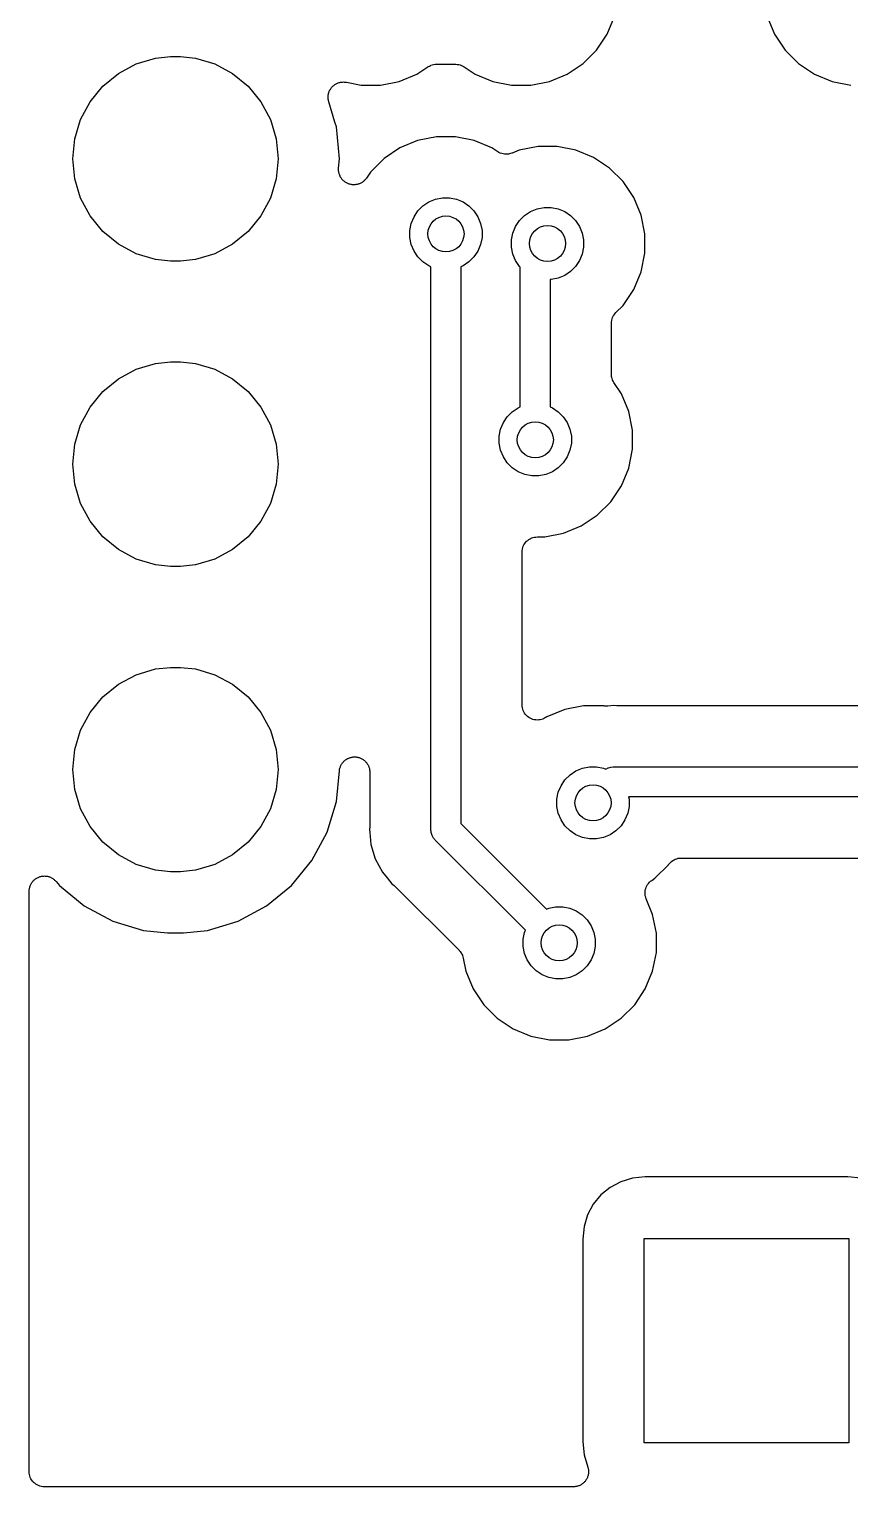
# Model space of a CAD drawing. Extents: x 0.81 to 4.31, y -4.31 to -0.81.
# Drawn here: x 0.8084 to 1.0771, y -4.3097 to -3.8323 of the extents above; entities that cross this region are included whole.
import ezdxf

# ---------------------------------------------------------------- set-up
doc = ezdxf.new("R2010")
doc.units = 0
doc.header["$MEASUREMENT"] = 0
doc.layers.add('BLACK', color=7, linetype='CONTINUOUS')

msp = doc.modelspace()

# ---------------------------------------------------------------- linework, layer by layer
at = {"layer": 'BLACK', "linetype": 'CONTINUOUS'}
for p, q in [((0.997679, -3.83397), (1.00008, -3.82818)), ((1.05005, -3.82818), (1.05245, -3.83397)), ((0.994197, -3.83918), (0.997679, -3.83397)), ((1.05245, -3.83397), (1.05593, -3.83918)), ((0.843431, -3.84374), (0.849739, -3.84182)), ((0.849739, -3.84182), (0.854656, -3.84134)), ((0.854656, -3.84134), (0.857943, -3.84134)), ((0.857943, -3.84134), (0.862859, -3.84182)), ((0.862859, -3.84182), (0.869168, -3.84374)), ((0.989766, -3.84361), (0.994197, -3.83918)), ((1.05593, -3.83918), (1.06036, -3.84361)), ((0.832522, -3.85103), (0.837617, -3.84684)), ((0.837617, -3.84684), (0.843431, -3.84374)), ((0.869168, -3.84374), (0.874981, -3.84684)), ((0.874981, -3.84684), (0.880077, -3.85103)), ((0.929555, -3.84949), (0.935344, -3.84709)), ((0.935344, -3.84709), (0.938975, -3.84466)), ((0.938975, -3.84466), (0.938986, -3.84465)), ((0.938986, -3.84465), (0.938986, -3.84465)), ((0.938986, -3.84465), (0.938987, -3.84465)), ((0.938987, -3.84465), (0.939034, -3.84462)), ((0.939034, -3.84462), (0.939443, -3.84441)), ((0.939443, -3.84441), (0.939848, -3.8442)), ((0.939848, -3.8442), (0.939875, -3.84419)), ((0.939875, -3.84419), (0.939901, -3.84417)), ((0.939901, -3.84417), (0.940343, -3.84405)), ((0.940343, -3.84405), (0.940782, -3.84391)), ((0.940782, -3.84391), (0.94081, -3.84391)), ((0.94081, -3.84391), (0.940838, -3.8439)), ((0.940838, -3.8439), (0.941295, -3.84386)), ((0.941295, -3.84386), (0.941753, -3.84382)), ((0.941753, -3.84382), (0.94801, -3.84382)), ((0.94801, -3.84382), (0.948023, -3.84382)), ((0.948023, -3.84382), (0.948024, -3.84382)), ((0.948024, -3.84382), (0.948024, -3.84382)), ((0.948024, -3.84382), (0.94808, -3.84382)), ((0.94808, -3.84382), (0.948538, -3.84387)), ((0.948538, -3.84387), (0.948994, -3.84392)), ((0.948994, -3.84392), (0.949022, -3.84392)), ((0.949022, -3.84392), (0.94905, -3.84393)), ((0.94905, -3.84393), (0.949489, -3.84407)), ((0.949489, -3.84407), (0.949928, -3.8442)), ((0.949928, -3.8442), (0.949953, -3.84421)), ((0.949953, -3.84421), (0.94998, -3.84422)), ((0.94998, -3.84422), (0.950382, -3.84444)), ((0.950382, -3.84444), (0.950788, -3.84466)), ((0.950788, -3.84466), (0.95442, -3.84709)), ((0.95442, -3.84709), (0.960209, -3.84949)), ((0.978767, -3.84949), (0.984556, -3.84709)), ((0.984556, -3.84709), (0.989766, -3.84361)), ((1.06036, -3.84361), (1.06557, -3.84709)), ((1.06557, -3.84709), (1.07136, -3.84949)), ((0.82834, -3.85612), (0.832522, -3.85103)), ((0.880077, -3.85103), (0.884259, -3.85612)), ((0.906793, -3.85247), (0.906893, -3.85224)), ((0.906893, -3.85224), (0.907025, -3.85205)), ((0.907025, -3.85205), (0.907135, -3.85184)), ((0.907135, -3.85184), (0.907299, -3.85164)), ((0.907299, -3.85164), (0.907444, -3.85143)), ((0.907444, -3.85143), (0.90761, -3.85127)), ((0.90761, -3.85127), (0.907758, -3.85109)), ((0.907758, -3.85109), (0.907957, -3.85093)), ((0.907957, -3.85093), (0.90814, -3.85075)), ((0.90814, -3.85075), (0.908334, -3.85062)), ((0.908334, -3.85062), (0.908515, -3.85047)), ((0.908515, -3.85047), (0.908742, -3.85035)), ((0.908742, -3.85035), (0.908956, -3.85021)), ((0.908956, -3.85021), (0.909171, -3.85012)), ((0.909171, -3.85012), (0.909377, -3.85002)), ((0.909377, -3.85002), (0.909623, -3.84994)), ((0.909623, -3.84994), (0.90986, -3.84985)), ((0.90986, -3.84985), (0.910089, -3.8498)), ((0.910089, -3.8498), (0.910311, -3.84973)), ((0.910311, -3.84973), (0.910566, -3.84971)), ((0.910566, -3.84971), (0.910818, -3.84966)), ((0.910818, -3.84966), (0.911051, -3.84966)), ((0.911051, -3.84966), (0.911282, -3.84964)), ((0.911282, -3.84964), (0.911538, -3.84967)), ((0.911538, -3.84967), (0.911794, -3.84967)), ((0.911794, -3.84967), (0.912022, -3.84971)), ((0.912022, -3.84971), (0.912254, -3.84974)), ((0.912254, -3.84974), (0.917143, -3.85071)), ((0.917143, -3.85071), (0.923409, -3.85071)), ((0.923409, -3.85071), (0.929555, -3.84949)), ((0.960209, -3.84949), (0.966355, -3.85071)), ((0.966355, -3.85071), (0.972621, -3.85071)), ((0.972621, -3.85071), (0.978767, -3.84949)), ((1.07136, -3.84949), (1.07751, -3.85071)), ((0.825232, -3.86193), (0.82834, -3.85612)), ((0.884259, -3.85612), (0.887366, -3.86193)), ((0.906278, -3.8546), (0.906305, -3.85435)), ((0.906299, -3.85483), (0.906278, -3.8546)), ((0.906296, -3.85507), (0.906299, -3.85483)), ((0.906343, -3.85532), (0.906296, -3.85507)), ((0.906305, -3.85435), (0.906309, -3.85409)), ((0.906309, -3.85409), (0.906357, -3.85386)), ((0.906366, -3.85557), (0.906343, -3.85532)), ((0.906357, -3.85386), (0.906381, -3.85363)), ((0.906431, -3.8558), (0.906366, -3.85557)), ((0.906381, -3.85363), (0.906457, -3.85339)), ((0.906474, -3.85602), (0.906431, -3.8558)), ((0.906457, -3.85339), (0.90651, -3.85313)), ((0.906493, -3.85609), (0.906474, -3.85602)), ((0.908536, -3.86283), (0.906493, -3.85609)), ((0.90651, -3.85313), (0.906601, -3.85292)), ((0.906601, -3.85292), (0.90667, -3.8527)), ((0.90667, -3.8527), (0.906793, -3.85247)), ((0.823319, -3.86824), (0.825232, -3.86193)), ((0.887366, -3.86193), (0.88928, -3.86824)), ((0.908539, -3.86283), (0.908536, -3.86283)), ((0.90899, -3.86432), (0.908539, -3.86283)), ((0.910022, -3.8748), (0.90899, -3.86432)), ((0.822673, -3.8748), (0.823319, -3.86824)), ((0.88928, -3.86824), (0.889926, -3.8748)), ((0.929814, -3.87122), (0.924604, -3.8747)), ((0.935603, -3.86882), (0.929814, -3.87122)), ((0.941749, -3.8676), (0.935603, -3.86882)), ((0.948015, -3.8676), (0.941749, -3.8676)), ((0.954161, -3.86882), (0.948015, -3.8676)), ((0.95995, -3.87122), (0.954161, -3.86882)), ((0.961824, -3.87247), (0.95995, -3.87122)), ((0.975024, -3.87073), (0.968878, -3.87195)), ((0.98129, -3.87073), (0.975024, -3.87073)), ((0.987436, -3.87195), (0.98129, -3.87073)), ((0.823319, -3.88136), (0.822673, -3.8748)), ((0.889926, -3.8748), (0.88928, -3.88136)), ((0.909724, -3.87783), (0.910022, -3.8748)), ((0.924604, -3.8747), (0.920173, -3.87913)), ((0.962232, -3.87269), (0.961824, -3.87247)), ((0.96264, -3.87291), (0.962232, -3.87269)), ((0.962663, -3.87292), (0.96264, -3.87291)), ((0.962684, -3.87293), (0.962663, -3.87292)), ((0.963128, -3.87307), (0.962684, -3.87293)), ((0.96357, -3.87321), (0.963128, -3.87307)), ((0.963595, -3.87321), (0.96357, -3.87321)), ((0.963618, -3.87322), (0.963595, -3.87321)), ((0.964081, -3.87326), (0.963618, -3.87322)), ((0.96454, -3.87331), (0.964081, -3.87326)), ((0.964564, -3.87331), (0.96454, -3.87331)), ((0.964589, -3.87331), (0.964564, -3.87331)), ((0.965051, -3.87327), (0.964589, -3.87331)), ((0.965513, -3.87323), (0.965051, -3.87327)), ((0.965536, -3.87322), (0.965513, -3.87323)), ((0.96556, -3.87322), (0.965536, -3.87322)), ((0.966004, -3.87309), (0.96556, -3.87322)), ((0.96645, -3.87296), (0.966004, -3.87309)), ((0.966494, -3.87294), (0.96645, -3.87296)), ((0.966495, -3.87294), (0.966494, -3.87294)), ((0.966496, -3.87294), (0.966495, -3.87294)), ((0.966515, -3.87293), (0.966496, -3.87294)), ((0.968878, -3.87195), (0.966515, -3.87293)), ((0.993225, -3.87435), (0.987436, -3.87195)), ((0.998435, -3.87783), (0.993225, -3.87435)), ((0.9097, -3.87831), (0.909724, -3.87807)), ((0.909724, -3.87856), (0.9097, -3.87831)), ((0.909724, -3.87807), (0.909724, -3.87783)), ((0.909724, -3.87881), (0.909724, -3.87856)), ((0.90977, -3.87904), (0.909724, -3.87881)), ((0.909793, -3.87928), (0.90977, -3.87904)), ((0.909864, -3.87952), (0.909793, -3.87928)), ((0.909913, -3.87976), (0.909864, -3.87952)), ((0.910004, -3.87999), (0.909913, -3.87976)), ((0.910072, -3.88021), (0.910004, -3.87999)), ((0.910189, -3.88044), (0.910072, -3.88021)), ((0.910284, -3.88067), (0.910189, -3.88044)), ((0.910417, -3.88087), (0.910284, -3.88067)), ((0.910528, -3.88108), (0.910417, -3.88087)), ((0.910686, -3.88127), (0.910528, -3.88108)), ((0.920173, -3.87913), (0.918857, -3.8811)), ((1.00287, -3.88226), (0.998435, -3.87783)), ((0.825232, -3.88767), (0.823319, -3.88136)), ((0.88928, -3.88136), (0.887366, -3.88767)), ((0.910824, -3.88148), (0.910686, -3.88127)), ((0.910992, -3.88165), (0.910824, -3.88148)), ((0.911143, -3.88184), (0.910992, -3.88165)), ((0.911335, -3.882), (0.911143, -3.88184)), ((0.911511, -3.88217), (0.911335, -3.882)), ((0.911709, -3.88231), (0.911511, -3.88217)), ((0.911893, -3.88246), (0.911709, -3.88231)), ((0.912113, -3.88258), (0.911893, -3.88246)), ((0.91232, -3.88272), (0.912113, -3.88258)), ((0.912541, -3.88281), (0.91232, -3.88272)), ((0.912751, -3.88293), (0.912541, -3.88281)), ((0.912989, -3.883), (0.912751, -3.88293)), ((0.913219, -3.8831), (0.912989, -3.883)), ((0.913454, -3.88315), (0.913219, -3.8831)), ((0.913682, -3.88322), (0.913454, -3.88315)), ((0.91393, -3.88324), (0.913682, -3.88322)), ((0.914175, -3.88329), (0.91393, -3.88324)), ((0.914415, -3.8833), (0.914175, -3.88329)), ((0.914652, -3.88332), (0.914415, -3.8833)), ((0.914901, -3.8833), (0.914652, -3.88332)), ((0.915151, -3.8833), (0.914901, -3.8833)), ((0.915386, -3.88326), (0.915151, -3.8833)), ((0.915624, -3.88324), (0.915386, -3.88326)), ((0.915864, -3.88317), (0.915624, -3.88324)), ((0.91611, -3.88312), (0.915864, -3.88317)), ((0.916331, -3.88303), (0.91611, -3.88312)), ((0.916561, -3.88296), (0.916331, -3.88303)), ((0.916783, -3.88285), (0.916561, -3.88296)), ((0.917015, -3.88275), (0.916783, -3.88285)), ((0.917215, -3.88262), (0.917015, -3.88275)), ((0.917427, -3.88251), (0.917215, -3.88262)), ((0.917622, -3.88236), (0.917427, -3.88251)), ((0.917831, -3.88222), (0.917622, -3.88236)), ((0.918002, -3.88205), (0.917831, -3.88222)), ((0.918189, -3.8819), (0.918002, -3.88205)), ((0.91835, -3.88171), (0.918189, -3.8819)), ((0.918529, -3.88154), (0.91835, -3.88171)), ((0.918664, -3.88134), (0.918529, -3.88154)), ((0.918818, -3.88116), (0.918664, -3.88134)), ((0.918857, -3.8811), (0.918818, -3.88116)), ((1.00635, -3.88747), (1.00287, -3.88226)), ((0.82834, -3.89349), (0.825232, -3.88767)), ((0.887366, -3.88767), (0.884259, -3.89349)), ((0.935708, -3.89188), (0.937353, -3.89024)), ((0.937353, -3.89024), (0.939287, -3.88894)), ((0.939287, -3.88894), (0.941437, -3.88805)), ((0.941437, -3.88805), (0.943719, -3.8876)), ((0.943719, -3.8876), (0.946045, -3.8876)), ((0.946045, -3.8876), (0.948327, -3.88805)), ((0.948327, -3.88805), (0.950476, -3.88894)), ((0.950476, -3.88894), (0.952411, -3.89024)), ((0.952411, -3.89024), (0.954056, -3.89188)), ((1.00875, -3.89326), (1.00635, -3.88747)), ((0.832522, -3.89858), (0.82834, -3.89349)), ((0.884259, -3.89349), (0.880077, -3.89858)), ((0.933525, -3.89596), (0.934415, -3.89381)), ((0.934415, -3.89381), (0.935708, -3.89188)), ((0.954056, -3.89188), (0.955349, -3.89381)), ((0.955349, -3.89381), (0.956239, -3.89596)), ((0.96769, -3.89695), (0.968983, -3.89501)), ((0.968983, -3.89501), (0.970628, -3.89337)), ((0.970628, -3.89337), (0.972563, -3.89208)), ((0.972563, -3.89208), (0.974712, -3.89119)), ((0.974712, -3.89119), (0.976994, -3.89073)), ((0.976994, -3.89073), (0.97932, -3.89073)), ((0.97932, -3.89073), (0.981602, -3.89119)), ((0.981602, -3.89119), (0.983752, -3.89208)), ((0.983752, -3.89208), (0.985686, -3.89337)), ((0.985686, -3.89337), (0.987331, -3.89501)), ((0.987331, -3.89501), (0.988624, -3.89695)), ((1.00997, -3.89941), (1.00875, -3.89326)), ((0.837617, -3.90276), (0.832522, -3.89858)), ((0.880077, -3.89858), (0.874981, -3.90276)), ((0.933071, -3.89825), (0.933525, -3.89596)), ((0.933071, -3.90057), (0.933071, -3.89825)), ((0.956239, -3.89596), (0.956693, -3.89825)), ((0.956693, -3.89825), (0.956693, -3.90057)), ((0.966346, -3.90138), (0.9668, -3.8991)), ((0.9668, -3.8991), (0.96769, -3.89695)), ((0.988624, -3.89695), (0.989514, -3.8991)), ((0.989514, -3.8991), (0.989968, -3.90138)), ((1.00997, -3.90568), (1.00997, -3.89941)), ((0.843431, -3.90587), (0.837617, -3.90276)), ((0.874981, -3.90276), (0.869168, -3.90587)), ((0.933525, -3.90285), (0.933071, -3.90057)), ((0.934415, -3.905), (0.933525, -3.90285)), ((0.956239, -3.90285), (0.955349, -3.905)), ((0.956693, -3.90057), (0.956239, -3.90285)), ((0.966346, -3.90371), (0.966346, -3.90138)), ((0.9668, -3.90599), (0.966346, -3.90371)), ((0.989968, -3.90371), (0.989514, -3.90599)), ((0.989968, -3.90138), (0.989968, -3.90371)), ((0.849739, -3.90778), (0.843431, -3.90587)), ((0.854656, -3.90827), (0.849739, -3.90778)), ((0.857943, -3.90827), (0.854656, -3.90827)), ((0.862859, -3.90778), (0.857943, -3.90827)), ((0.869168, -3.90587), (0.862859, -3.90778)), ((0.935708, -3.90694), (0.934415, -3.905)), ((0.937353, -3.90858), (0.935708, -3.90694)), ((0.939287, -3.90988), (0.937353, -3.90858)), ((0.952411, -3.90858), (0.950476, -3.90988)), ((0.954056, -3.90694), (0.952411, -3.90858)), ((0.955349, -3.905), (0.954056, -3.90694)), ((0.96769, -3.90814), (0.9668, -3.90599)), ((0.968983, -3.91007), (0.96769, -3.90814)), ((0.988624, -3.90814), (0.987331, -3.91007)), ((0.989514, -3.90599), (0.988624, -3.90814)), ((1.00875, -3.91182), (1.00997, -3.90568)), ((0.939961, -3.91016), (0.939287, -3.90988)), ((0.939961, -4.09425), (0.939961, -3.91016)), ((0.950476, -3.90988), (0.949803, -3.91016)), ((0.949803, -3.91016), (0.949803, -4.09245)), ((0.969215, -3.9103), (0.968983, -3.91007)), ((0.969215, -3.95606), (0.969215, -3.9103)), ((0.97932, -3.91435), (0.979057, -3.91435)), ((0.979057, -3.91435), (0.979057, -3.95606)), ((0.981602, -3.9139), (0.97932, -3.91435)), ((0.983752, -3.91301), (0.981602, -3.9139)), ((0.985686, -3.91172), (0.983752, -3.91301)), ((0.987331, -3.91007), (0.985686, -3.91172)), ((1.00635, -3.91761), (1.00875, -3.91182)), ((1.00287, -3.92282), (1.00635, -3.91761)), ((1.00052, -3.92517), (1.00287, -3.92282)), ((0.999057, -3.9287), (0.999058, -3.92868)), ((0.999058, -3.92868), (0.999057, -3.92868)), ((0.999057, -3.92868), (0.999058, -3.92868)), ((0.999057, -3.94533), (0.999057, -3.9287)), ((0.999058, -3.92863), (0.999109, -3.92817)), ((0.999058, -3.92868), (0.999058, -3.92863)), ((0.999109, -3.92817), (0.999156, -3.92771)), ((0.999156, -3.92771), (0.999164, -3.92769)), ((0.999164, -3.92769), (0.999167, -3.92766)), ((0.999167, -3.92766), (0.999307, -3.92722)), ((0.999307, -3.92722), (0.999441, -3.92678)), ((0.999441, -3.92678), (0.999454, -3.92676)), ((0.999454, -3.92676), (0.999462, -3.92673)), ((0.999462, -3.92673), (0.999685, -3.92632)), ((0.999685, -3.92632), (0.999902, -3.92592)), ((0.999902, -3.92592), (0.999919, -3.9259)), ((0.999919, -3.9259), (0.999932, -3.92588)), ((0.999932, -3.92588), (1.00023, -3.92552)), ((1.00023, -3.92552), (1.00052, -3.92517)), ((0.843431, -3.94374), (0.849739, -3.94182)), ((0.849739, -3.94182), (0.854656, -3.94134)), ((0.854656, -3.94134), (0.857943, -3.94134)), ((0.857943, -3.94134), (0.862859, -3.94182)), ((0.862859, -3.94182), (0.869168, -3.94374)), ((0.832522, -3.95103), (0.837617, -3.94684)), ((0.837617, -3.94684), (0.843431, -3.94374)), ((0.869168, -3.94374), (0.874981, -3.94684)), ((0.874981, -3.94684), (0.880077, -3.95103)), ((0.999102, -3.94579), (0.999057, -3.94533)), ((0.999142, -3.94625), (0.999102, -3.94579)), ((0.99915, -3.94627), (0.999142, -3.94625)), ((0.999153, -3.9463), (0.99915, -3.94627)), ((0.999285, -3.94674), (0.999153, -3.9463)), ((0.999413, -3.94718), (0.999285, -3.94674)), ((0.999426, -3.94721), (0.999413, -3.94718)), ((0.999435, -3.94724), (0.999426, -3.94721)), ((0.999649, -3.94764), (0.999435, -3.94724)), ((0.999862, -3.94805), (0.999649, -3.94764)), ((0.82834, -3.95612), (0.832522, -3.95103)), ((0.880077, -3.95103), (0.884259, -3.95612)), ((0.999893, -3.9481), (0.999862, -3.94805)), ((0.9999, -3.94811), (0.999893, -3.9481)), ((0.999893, -3.9481), (0.999893, -3.9481)), ((0.999893, -3.9481), (0.999893, -3.9481)), ((1.00233, -3.95174), (0.9999, -3.94811)), ((1.00472, -3.95753), (1.00233, -3.95174)), ((0.825232, -3.96193), (0.82834, -3.95612)), ((0.884259, -3.95612), (0.887366, -3.96193)), ((0.966607, -3.95763), (0.968542, -3.95634)), ((0.968542, -3.95634), (0.969215, -3.95606)), ((0.979057, -3.95606), (0.979731, -3.95634)), ((0.979731, -3.95634), (0.981665, -3.95763)), ((0.823319, -3.96824), (0.825232, -3.96193)), ((0.887366, -3.96193), (0.88928, -3.96824)), ((0.962779, -3.96336), (0.963669, -3.96121)), ((0.963669, -3.96121), (0.964962, -3.95928)), ((0.964962, -3.95928), (0.966607, -3.95763)), ((0.981665, -3.95763), (0.98331, -3.95928)), ((0.98331, -3.95928), (0.984603, -3.96121)), ((0.984603, -3.96121), (0.985493, -3.96336)), ((1.00595, -3.96368), (1.00472, -3.95753)), ((0.962325, -3.96565), (0.962779, -3.96336)), ((0.962325, -3.96797), (0.962325, -3.96565)), ((0.985493, -3.96336), (0.985947, -3.96565)), ((0.985947, -3.96565), (0.985947, -3.96797)), ((1.00595, -3.96994), (1.00595, -3.96368)), ((0.822673, -3.9748), (0.823319, -3.96824)), ((0.88928, -3.96824), (0.889926, -3.9748)), ((0.962779, -3.97025), (0.962325, -3.96797)), ((0.963669, -3.9724), (0.962779, -3.97025)), ((0.985493, -3.97025), (0.984603, -3.9724)), ((0.985947, -3.96797), (0.985493, -3.97025)), ((1.00472, -3.97609), (1.00595, -3.96994)), ((0.823319, -3.98136), (0.822673, -3.9748)), ((0.889926, -3.9748), (0.88928, -3.98136)), ((0.964962, -3.97434), (0.963669, -3.9724)), ((0.966607, -3.97598), (0.964962, -3.97434)), ((0.968542, -3.97728), (0.966607, -3.97598)), ((0.981665, -3.97598), (0.979731, -3.97728)), ((0.98331, -3.97434), (0.981665, -3.97598)), ((0.984603, -3.9724), (0.98331, -3.97434)), ((1.00233, -3.98188), (1.00472, -3.97609)), ((0.970691, -3.97817), (0.968542, -3.97728)), ((0.972973, -3.97862), (0.970691, -3.97817)), ((0.975299, -3.97862), (0.972973, -3.97862)), ((0.977581, -3.97817), (0.975299, -3.97862)), ((0.979731, -3.97728), (0.977581, -3.97817)), ((0.825232, -3.98767), (0.823319, -3.98136)), ((0.88928, -3.98136), (0.887366, -3.98767)), ((0.998845, -3.98709), (1.00233, -3.98188)), ((0.82834, -3.99348), (0.825232, -3.98767)), ((0.887366, -3.98767), (0.884259, -3.99348)), ((0.994414, -3.99152), (0.998845, -3.98709)), ((0.832522, -3.99858), (0.82834, -3.99348)), ((0.884259, -3.99348), (0.880077, -3.99858)), ((0.983415, -3.9974), (0.989204, -3.995)), ((0.989204, -3.995), (0.994414, -3.99152)), ((0.837617, -4.00276), (0.832522, -3.99858)), ((0.880077, -3.99858), (0.874981, -4.00276)), ((0.970678, -4.00079), (0.970979, -4.00044)), ((0.970979, -4.00044), (0.97128, -4.00007)), ((0.97128, -4.00007), (0.971294, -4.00006)), ((0.971294, -4.00006), (0.971305, -4.00005)), ((0.971305, -4.00005), (0.971671, -3.99975)), ((0.971671, -3.99975), (0.972036, -3.99946)), ((0.972036, -3.99946), (0.972052, -3.99945)), ((0.972052, -3.99945), (0.972065, -3.99944)), ((0.972065, -3.99944), (0.972482, -3.99922)), ((0.972482, -3.99922), (0.972898, -3.999)), ((0.972898, -3.999), (0.972915, -3.99899)), ((0.972915, -3.99899), (0.97293, -3.99898)), ((0.97293, -3.99898), (0.97338, -3.99885)), ((0.97338, -3.99885), (0.973832, -3.99871)), ((0.973832, -3.99871), (0.973849, -3.99871)), ((0.973849, -3.99871), (0.973866, -3.99871)), ((0.973866, -3.99871), (0.974334, -3.99867)), ((0.974334, -3.99867), (0.974803, -3.99862)), ((0.974803, -3.99862), (0.977269, -3.99862)), ((0.977269, -3.99862), (0.983415, -3.9974)), ((0.843431, -4.00587), (0.837617, -4.00276)), ((0.874981, -4.00276), (0.869168, -4.00587)), ((0.969803, -4.00358), (0.969804, -4.00355)), ((0.969803, -4.00359), (0.969803, -4.00358)), ((0.969803, -4.00358), (0.969803, -4.00358)), ((0.969803, -4.00362), (0.969803, -4.00359)), ((0.969803, -4.05362), (0.969803, -4.00362)), ((0.969804, -4.00355), (0.969856, -4.00308)), ((0.969856, -4.00308), (0.969905, -4.00261)), ((0.969905, -4.00261), (0.96991, -4.0026)), ((0.96991, -4.0026), (0.969912, -4.00258)), ((0.969912, -4.00258), (0.970055, -4.00213)), ((0.970055, -4.00213), (0.970194, -4.00168)), ((0.970194, -4.00168), (0.970202, -4.00167)), ((0.970202, -4.00167), (0.970207, -4.00165)), ((0.970207, -4.00165), (0.970434, -4.00124)), ((0.970434, -4.00124), (0.970658, -4.00082)), ((0.970658, -4.00082), (0.970669, -4.00081)), ((0.970669, -4.00081), (0.970678, -4.00079)), ((0.849739, -4.00778), (0.843431, -4.00587)), ((0.854656, -4.00827), (0.849739, -4.00778)), ((0.857943, -4.00827), (0.854656, -4.00827)), ((0.862859, -4.00778), (0.857943, -4.00827)), ((0.869168, -4.00587), (0.862859, -4.00778)), ((0.843431, -4.04374), (0.849739, -4.04182)), ((0.849739, -4.04182), (0.854656, -4.04134)), ((0.854656, -4.04134), (0.857943, -4.04134)), ((0.857943, -4.04134), (0.862859, -4.04182)), ((0.862859, -4.04182), (0.869168, -4.04374)), ((0.832522, -4.05103), (0.837617, -4.04684)), ((0.837617, -4.04684), (0.843431, -4.04374)), ((0.869168, -4.04374), (0.874981, -4.04684)), ((0.874981, -4.04684), (0.880077, -4.05103)), ((0.82834, -4.05612), (0.832522, -4.05103)), ((0.880077, -4.05103), (0.884259, -4.05612)), ((0.825232, -4.06193), (0.82834, -4.05612)), ((0.884259, -4.05612), (0.887366, -4.06193)), ((0.96985, -4.05409), (0.969803, -4.05362)), ((0.969894, -4.05457), (0.96985, -4.05409)), ((0.969897, -4.05458), (0.969894, -4.05457)), ((0.969898, -4.05459), (0.969897, -4.05458)), ((0.970036, -4.05504), (0.969898, -4.05459)), ((0.970172, -4.0555), (0.970036, -4.05504)), ((0.970177, -4.05551), (0.970172, -4.0555)), ((0.97018, -4.05552), (0.970177, -4.05551)), ((0.970405, -4.05594), (0.97018, -4.05552)), ((0.970626, -4.05636), (0.970405, -4.05594)), ((0.970633, -4.05637), (0.970626, -4.05636)), ((0.970639, -4.05638), (0.970633, -4.05637)), ((0.970944, -4.05676), (0.970639, -4.05638)), ((0.97124, -4.05712), (0.970944, -4.05676)), ((0.971248, -4.05713), (0.97124, -4.05712)), ((0.971255, -4.05714), (0.971248, -4.05713)), ((0.971628, -4.05745), (0.971255, -4.05714)), ((0.971989, -4.05775), (0.971628, -4.05745)), ((0.977966, -4.05752), (0.977581, -4.05777)), ((0.983755, -4.05512), (0.977966, -4.05752)), ((0.989901, -4.0539), (0.983755, -4.05512)), ((0.996167, -4.0539), (0.989901, -4.0539)), ((0.996411, -4.05394), (0.996167, -4.0539)), ((0.996623, -4.05396), (0.996411, -4.05394)), ((0.996832, -4.05401), (0.996623, -4.05396)), ((0.997108, -4.05401), (0.996832, -4.05401)), ((0.997383, -4.05404), (0.997108, -4.05401)), ((0.997594, -4.05402), (0.997383, -4.05404)), ((0.997807, -4.05402), (0.997594, -4.05402)), ((0.997877, -4.05402), (0.997807, -4.05402)), ((0.9989, -4.05392), (0.997877, -4.05402)), ((0.99988, -4.05382), (0.9989, -4.05392)), ((0.9989, -4.05392), (0.9989, -4.05392)), ((0.9989, -4.05392), (0.9989, -4.05392)), ((1.00086, -4.05392), (0.99988, -4.05382)), ((1.00107, -4.05392), (1.00086, -4.05392)), ((1.00128, -4.05394), (1.00107, -4.05392)), ((1.00135, -4.05394), (1.00128, -4.05394)), ((1.11145, -4.05394), (1.00135, -4.05394)), ((0.823319, -4.06824), (0.825232, -4.06193)), ((0.887366, -4.06193), (0.88928, -4.06824)), ((0.971999, -4.05775), (0.971989, -4.05775)), ((0.972007, -4.05776), (0.971999, -4.05775)), ((0.972429, -4.05799), (0.972007, -4.05776)), ((0.972845, -4.05822), (0.972429, -4.05799)), ((0.972856, -4.05822), (0.972845, -4.05822)), ((0.972866, -4.05822), (0.972856, -4.05822)), ((0.973321, -4.05837), (0.972866, -4.05822)), ((0.973776, -4.05851), (0.973321, -4.05837)), ((0.973787, -4.05851), (0.973776, -4.05851)), ((0.973798, -4.05851), (0.973787, -4.05851)), ((0.974271, -4.05856), (0.973798, -4.05851)), ((0.974746, -4.05862), (0.974271, -4.05856)), ((0.974757, -4.05861), (0.974746, -4.05862)), ((0.974768, -4.05862), (0.974757, -4.05861)), ((0.975239, -4.05857), (0.974768, -4.05862)), ((0.975719, -4.05853), (0.975239, -4.05857)), ((0.975729, -4.05853), (0.975719, -4.05853)), ((0.97574, -4.05853), (0.975729, -4.05853)), ((0.976191, -4.05839), (0.97574, -4.05853)), ((0.976656, -4.05826), (0.976191, -4.05839)), ((0.976666, -4.05825), (0.976656, -4.05826)), ((0.976676, -4.05825), (0.976666, -4.05825)), ((0.977094, -4.05803), (0.976676, -4.05825)), ((0.977523, -4.05781), (0.977094, -4.05803)), ((0.97754, -4.0578), (0.977523, -4.05781)), ((0.977541, -4.0578), (0.97754, -4.0578)), ((0.977542, -4.0578), (0.977541, -4.0578)), ((0.977581, -4.05777), (0.977542, -4.0578)), ((0.822673, -4.0748), (0.823319, -4.06824)), ((0.88928, -4.06824), (0.889926, -4.0748)), ((0.911462, -4.0721), (0.911654, -4.07195)), ((0.911654, -4.07195), (0.911829, -4.07178)), ((0.911829, -4.07178), (0.912033, -4.07165)), ((0.912033, -4.07165), (0.912223, -4.07149)), ((0.912223, -4.07149), (0.912441, -4.07138)), ((0.912441, -4.07138), (0.912646, -4.07124)), ((0.912646, -4.07124), (0.912872, -4.07115)), ((0.912872, -4.07115), (0.913088, -4.07104)), ((0.913088, -4.07104), (0.913323, -4.07097)), ((0.913323, -4.07097), (0.913551, -4.07088)), ((0.913551, -4.07088), (0.91379, -4.07083)), ((0.91379, -4.07083), (0.914024, -4.07076)), ((0.914024, -4.07076), (0.914268, -4.07074)), ((0.914268, -4.07074), (0.91451, -4.0707)), ((0.91451, -4.0707), (0.914753, -4.0707)), ((0.914753, -4.0707), (0.914996, -4.07068)), ((0.914996, -4.07068), (0.91524, -4.0707)), ((0.91524, -4.0707), (0.915486, -4.0707)), ((0.915486, -4.0707), (0.915724, -4.07075)), ((0.915724, -4.07075), (0.915966, -4.07078)), ((0.915966, -4.07078), (0.916201, -4.07085)), ((0.916201, -4.07085), (0.916441, -4.0709)), ((0.916441, -4.0709), (0.916666, -4.07099)), ((0.916666, -4.07099), (0.916898, -4.07107)), ((0.916898, -4.07107), (0.917114, -4.07118)), ((0.917114, -4.07118), (0.917341, -4.07128)), ((0.917341, -4.07128), (0.917542, -4.07142)), ((0.917542, -4.07142), (0.917757, -4.07153)), ((0.917757, -4.07153), (0.917946, -4.07169)), ((0.917946, -4.07169), (0.918149, -4.07183)), ((0.918149, -4.07183), (0.918321, -4.072)), ((0.918321, -4.072), (0.918509, -4.07215)), ((0.823319, -4.08136), (0.822673, -4.0748)), ((0.889926, -4.0748), (0.88928, -4.08136)), ((0.90899, -4.08528), (0.909985, -4.07519)), ((0.909985, -4.07519), (0.909992, -4.07512)), ((0.909992, -4.07512), (0.910043, -4.07488)), ((0.910043, -4.07488), (0.91007, -4.07464)), ((0.91007, -4.07464), (0.910144, -4.0744)), ((0.910144, -4.0744), (0.910195, -4.07416)), ((0.910195, -4.07416), (0.910291, -4.07394)), ((0.910291, -4.07394), (0.910365, -4.07371)), ((0.910365, -4.07371), (0.910483, -4.07349)), ((0.910483, -4.07349), (0.91058, -4.07327)), ((0.91058, -4.07327), (0.910718, -4.07306)), ((0.910718, -4.07306), (0.910835, -4.07285)), ((0.910835, -4.07285), (0.910993, -4.07266)), ((0.910993, -4.07266), (0.911132, -4.07246)), ((0.911132, -4.07246), (0.911306, -4.07229)), ((0.911306, -4.07229), (0.911462, -4.0721)), ((0.918509, -4.07215), (0.918664, -4.07234)), ((0.918664, -4.07234), (0.918837, -4.07252)), ((0.918837, -4.07252), (0.918971, -4.07272)), ((0.918971, -4.07272), (0.919125, -4.07291)), ((0.919125, -4.07291), (0.919241, -4.07313)), ((0.919241, -4.07313), (0.919376, -4.07333)), ((0.919376, -4.07333), (0.919469, -4.07356)), ((0.919469, -4.07356), (0.919583, -4.07377)), ((0.919583, -4.07377), (0.919654, -4.07401)), ((0.919654, -4.07401), (0.919748, -4.07423)), ((0.919748, -4.07423), (0.919795, -4.07447)), ((0.919795, -4.07447), (0.919865, -4.07471)), ((0.919865, -4.07471), (0.919889, -4.07495)), ((0.919889, -4.07495), (0.919937, -4.07519)), ((0.919937, -4.07519), (0.919937, -4.07543)), ((0.919937, -4.07543), (0.919961, -4.07568)), ((0.919961, -4.07568), (0.919961, -4.09302)), ((0.98386, -4.07818), (0.985505, -4.07653)), ((0.985505, -4.07653), (0.987439, -4.07524)), ((0.987439, -4.07524), (0.989589, -4.07435)), ((0.989589, -4.07435), (0.991871, -4.0739)), ((0.991871, -4.0739), (0.994197, -4.0739)), ((0.994197, -4.0739), (0.996479, -4.07435)), ((0.996479, -4.07435), (0.997268, -4.07468)), ((0.997268, -4.07468), (0.997987, -4.07429)), ((0.997987, -4.07429), (0.998094, -4.07426)), ((0.998094, -4.07426), (0.998915, -4.07401)), ((0.998915, -4.07401), (0.999638, -4.07394)), ((0.999638, -4.07394), (0.999639, -4.07394)), ((0.999639, -4.07394), (0.99988, -4.07392)), ((0.99988, -4.07392), (1.00012, -4.07394)), ((1.00012, -4.07394), (1.24504, -4.07394)), ((0.825232, -4.08767), (0.823319, -4.08136)), ((0.88928, -4.08136), (0.887366, -4.08767)), ((0.981677, -4.08226), (0.982567, -4.08011)), ((0.982567, -4.08011), (0.98386, -4.07818)), ((0.905933, -4.09536), (0.90899, -4.08528)), ((0.981223, -4.08454), (0.981677, -4.08226)), ((0.981223, -4.08687), (0.981223, -4.08454)), ((1.24504, -4.08378), (1.00469, -4.08378)), ((1.00469, -4.08378), (1.00484, -4.08454)), ((1.00484, -4.08454), (1.00484, -4.08687)), ((0.82834, -4.09349), (0.825232, -4.08767)), ((0.887366, -4.08767), (0.884259, -4.09349)), ((0.981677, -4.08915), (0.981223, -4.08687)), ((0.982567, -4.0913), (0.981677, -4.08915)), ((1.00439, -4.08915), (1.0035, -4.0913)), ((1.00484, -4.08687), (1.00439, -4.08915)), ((0.832522, -4.09858), (0.82834, -4.09349)), ((0.884259, -4.09349), (0.880077, -4.09858)), ((0.900968, -4.10465), (0.905933, -4.09536)), ((0.919937, -4.09351), (0.91984, -4.09449)), ((0.91984, -4.09449), (0.919937, -4.09547)), ((0.91996, -4.09309), (0.919937, -4.0933)), ((0.919937, -4.0933), (0.919937, -4.09351)), ((0.919937, -4.09547), (0.919937, -4.09547)), ((0.919937, -4.09547), (0.92006, -4.09672)), ((0.919961, -4.09302), (0.91996, -4.09309)), ((0.939937, -4.09449), (0.939961, -4.09425)), ((0.939961, -4.09473), (0.939937, -4.09449)), ((0.939995, -4.09507), (0.939961, -4.09473)), ((0.940032, -4.09545), (0.939995, -4.09507)), ((0.940313, -4.09638), (0.940032, -4.09545)), ((0.949803, -4.09245), (0.977848, -4.12049)), ((0.98386, -4.09324), (0.982567, -4.0913)), ((0.985505, -4.09488), (0.98386, -4.09324)), ((0.987439, -4.09617), (0.985505, -4.09488)), ((1.00056, -4.09488), (0.998628, -4.09617)), ((1.00221, -4.09324), (1.00056, -4.09488)), ((1.0035, -4.0913), (1.00221, -4.09324)), ((0.837617, -4.10276), (0.832522, -4.09858)), ((0.880077, -4.09858), (0.874981, -4.10276)), ((0.92006, -4.09672), (0.92006, -4.09672)), ((0.92006, -4.09672), (0.920321, -4.09937)), ((0.920321, -4.09937), (0.921746, -4.10407)), ((0.94077, -4.09724), (0.940313, -4.09638)), ((0.941187, -4.09774), (0.94077, -4.09724)), ((0.941385, -4.09798), (0.941187, -4.09774)), ((0.941573, -4.09814), (0.941385, -4.09798)), ((0.970888, -4.12745), (0.941573, -4.09814)), ((0.989589, -4.09706), (0.987439, -4.09617)), ((0.991871, -4.09752), (0.989589, -4.09706)), ((0.994197, -4.09752), (0.991871, -4.09752)), ((0.996479, -4.09706), (0.994197, -4.09752)), ((0.998628, -4.09617), (0.996479, -4.09706)), ((0.843431, -4.10587), (0.837617, -4.10276)), ((0.874981, -4.10276), (0.869168, -4.10587)), ((0.894287, -4.11279), (0.900968, -4.10465)), ((0.921746, -4.10407), (0.92406, -4.1084)), ((1.01807, -4.10559), (1.01836, -4.10523)), ((1.01836, -4.10523), (1.01838, -4.10522)), ((1.01838, -4.10522), (1.0184, -4.1052)), ((1.0184, -4.1052), (1.01876, -4.10491)), ((1.01876, -4.10491), (1.01912, -4.10462)), ((1.01912, -4.10462), (1.01914, -4.10461)), ((1.01914, -4.10461), (1.01916, -4.10459)), ((1.01916, -4.10459), (1.01957, -4.10438)), ((1.01957, -4.10438), (1.01998, -4.10416)), ((1.01998, -4.10416), (1.02001, -4.10415)), ((1.02001, -4.10415), (1.02003, -4.10414)), ((1.02003, -4.10414), (1.02047, -4.10401)), ((1.02047, -4.10401), (1.02092, -4.10388)), ((1.02092, -4.10388), (1.02094, -4.10387)), ((1.02094, -4.10387), (1.02096, -4.10387)), ((1.02096, -4.10387), (1.02143, -4.10383)), ((1.02143, -4.10383), (1.02189, -4.10378)), ((1.02189, -4.10378), (1.23431, -4.10378)), ((0.811056, -4.11025), (0.811289, -4.11015)), ((0.811289, -4.11015), (0.811513, -4.11004)), ((0.811513, -4.11004), (0.81174, -4.10997)), ((0.81174, -4.10997), (0.811959, -4.10988)), ((0.811959, -4.10988), (0.812207, -4.10983)), ((0.812207, -4.10983), (0.812449, -4.10976)), ((0.812449, -4.10976), (0.812685, -4.10974)), ((0.812685, -4.10974), (0.812917, -4.10969)), ((0.812917, -4.10969), (0.813169, -4.10969)), ((0.813169, -4.10969), (0.813421, -4.10967)), ((0.813421, -4.10967), (0.813657, -4.1097)), ((0.813657, -4.1097), (0.813893, -4.1097)), ((0.813893, -4.1097), (0.81414, -4.10975)), ((0.81414, -4.10975), (0.814391, -4.10977)), ((0.814391, -4.10977), (0.814617, -4.10984)), ((0.814617, -4.10984), (0.81485, -4.10989)), ((0.81485, -4.10989), (0.815083, -4.10999)), ((0.815083, -4.10999), (0.815323, -4.11006)), ((0.815323, -4.11006), (0.815532, -4.11017)), ((0.815532, -4.11017), (0.81575, -4.11027)), ((0.849739, -4.10778), (0.843431, -4.10587)), ((0.854656, -4.10827), (0.849739, -4.10778)), ((0.857943, -4.10827), (0.854656, -4.10827)), ((0.862859, -4.10778), (0.857943, -4.10827)), ((0.869168, -4.10587), (0.862859, -4.10778)), ((0.92406, -4.1084), (0.925629, -4.11031)), ((1.01331, -4.11042), (1.01774, -4.10598)), ((1.01774, -4.10598), (1.01777, -4.10595)), ((1.01777, -4.10595), (1.01807, -4.10559)), ((0.808386, -4.1146), (0.808413, -4.11437)), ((0.808386, -4.11467), (0.808386, -4.1146)), ((0.808386, -4.30472), (0.808386, -4.11467)), ((0.808413, -4.11437), (0.808415, -4.11413)), ((0.808415, -4.11413), (0.808467, -4.11388)), ((0.808467, -4.11388), (0.808495, -4.11363)), ((0.808495, -4.11363), (0.808567, -4.11341)), ((0.808567, -4.11341), (0.808615, -4.11317)), ((0.808615, -4.11317), (0.808714, -4.11294)), ((0.808714, -4.11294), (0.80879, -4.1127)), ((0.80879, -4.1127), (0.808904, -4.11249)), ((0.808904, -4.11249), (0.808997, -4.11228)), ((0.808997, -4.11228), (0.809139, -4.11207)), ((0.809139, -4.11207), (0.80926, -4.11185)), ((0.80926, -4.11185), (0.809413, -4.11166)), ((0.809413, -4.11166), (0.809546, -4.11147)), ((0.809546, -4.11147), (0.809725, -4.11129)), ((0.809725, -4.11129), (0.809888, -4.1111)), ((0.809888, -4.1111), (0.810072, -4.11095)), ((0.810072, -4.11095), (0.810241, -4.11078)), ((0.810241, -4.11078), (0.810451, -4.11065)), ((0.810451, -4.11065), (0.810648, -4.11049)), ((0.810648, -4.11049), (0.810858, -4.11038)), ((0.810858, -4.11038), (0.811056, -4.11025)), ((0.81575, -4.11027), (0.81596, -4.11041)), ((0.81596, -4.11041), (0.816182, -4.11053)), ((0.816182, -4.11053), (0.816364, -4.11068)), ((0.816364, -4.11068), (0.816561, -4.11081)), ((0.816561, -4.11081), (0.816739, -4.11099)), ((0.816739, -4.11099), (0.816934, -4.11115)), ((0.816934, -4.11115), (0.817083, -4.11133)), ((0.817083, -4.11133), (0.817251, -4.1115)), ((0.817251, -4.1115), (0.818311, -4.11279)), ((0.818311, -4.11279), (0.826452, -4.11947)), ((0.886146, -4.11947), (0.894287, -4.11279)), ((0.925629, -4.11031), (0.925631, -4.11031)), ((0.925631, -4.11031), (0.927175, -4.1122)), ((0.927175, -4.1122), (0.927936, -4.11282)), ((0.927936, -4.11282), (0.927989, -4.11286)), ((0.927989, -4.11286), (0.928136, -4.11302)), ((0.928136, -4.11302), (0.928299, -4.11315)), ((0.928299, -4.11315), (0.949157, -4.13401)), ((1.01006, -4.1152), (1.01011, -4.11474)), ((1.01011, -4.11474), (1.01015, -4.11427)), ((1.01015, -4.11427), (1.01016, -4.11425)), ((1.01016, -4.11423), (1.0103, -4.11379)), ((1.01016, -4.11425), (1.01016, -4.11423)), ((1.0103, -4.11379), (1.01044, -4.11334)), ((1.01044, -4.11334), (1.01045, -4.11332)), ((1.01045, -4.11332), (1.01046, -4.1133)), ((1.01046, -4.1133), (1.01068, -4.11289)), ((1.01068, -4.11289), (1.0109, -4.11248)), ((1.0109, -4.11248), (1.01092, -4.11246)), ((1.01092, -4.11245), (1.01123, -4.11209)), ((1.01092, -4.11246), (1.01092, -4.11245)), ((1.01123, -4.11209), (1.01152, -4.11173)), ((1.01152, -4.11173), (1.01154, -4.11171)), ((1.01154, -4.11171), (1.01155, -4.1117)), ((1.01155, -4.1117), (1.01191, -4.1114)), ((1.01191, -4.1114), (1.01228, -4.11111)), ((1.01228, -4.11111), (1.01331, -4.11042)), ((0.826452, -4.11947), (0.83574, -4.12444)), ((0.876858, -4.12444), (0.886146, -4.11947)), ((0.978521, -4.12022), (0.980803, -4.11976)), ((0.980803, -4.11976), (0.983129, -4.11976)), ((0.983129, -4.11976), (0.985411, -4.12022)), ((1.01006, -4.11522), (1.01006, -4.1152)), ((1.01006, -4.11524), (1.01006, -4.11522)), ((1.0101, -4.11571), (1.01006, -4.11524)), ((1.01014, -4.11618), (1.0101, -4.11571)), ((1.01014, -4.11619), (1.01014, -4.11618)), ((1.01015, -4.11621), (1.01014, -4.11619)), ((1.01028, -4.11666), (1.01015, -4.11621)), ((1.01041, -4.11711), (1.01028, -4.11666)), ((1.01042, -4.11715), (1.01041, -4.11711)), ((1.01044, -4.11718), (1.01042, -4.11715)), ((1.01042, -4.11715), (1.01042, -4.11715)), ((1.01042, -4.11715), (1.01042, -4.11715)), ((1.01255, -4.12229), (1.01044, -4.11718)), ((0.83574, -4.12444), (0.845818, -4.12749)), ((0.86678, -4.12749), (0.876858, -4.12444)), ((0.977848, -4.12049), (0.978521, -4.12022)), ((0.985411, -4.12022), (0.987561, -4.12111)), ((0.987561, -4.12111), (0.989495, -4.1224)), ((0.989495, -4.1224), (0.99114, -4.12404)), ((0.99114, -4.12404), (0.992433, -4.12598)), ((1.01378, -4.12844), (1.01255, -4.12229)), ((0.845818, -4.12749), (0.853673, -4.12827)), ((0.853673, -4.12827), (0.858926, -4.12827)), ((0.858926, -4.12827), (0.86678, -4.12749)), ((0.970155, -4.13041), (0.970609, -4.12813)), ((0.970609, -4.12813), (0.970888, -4.12745)), ((0.992433, -4.12598), (0.993323, -4.12813)), ((0.993323, -4.12813), (0.993777, -4.13041)), ((1.01378, -4.13471), (1.01378, -4.12844)), ((0.949157, -4.13401), (0.949166, -4.13402)), ((0.949166, -4.13402), (0.949166, -4.13402)), ((0.949166, -4.13402), (0.949167, -4.13402)), ((0.949167, -4.13402), (0.949206, -4.13406)), ((0.949206, -4.13406), (0.949493, -4.13442)), ((0.970155, -4.13274), (0.970155, -4.13041)), ((0.970609, -4.13502), (0.970155, -4.13274)), ((0.993777, -4.13274), (0.993323, -4.13502)), ((0.993777, -4.13041), (0.993777, -4.13274)), ((0.949493, -4.13442), (0.949784, -4.13477)), ((0.949784, -4.13477), (0.949797, -4.1348)), ((0.949797, -4.1348), (0.949815, -4.13482)), ((0.949815, -4.13482), (0.950027, -4.13523)), ((0.950027, -4.13523), (0.950243, -4.13563)), ((0.950243, -4.13563), (0.950251, -4.13566)), ((0.950251, -4.13566), (0.950264, -4.13569)), ((0.950264, -4.13569), (0.950392, -4.13613)), ((0.950392, -4.13613), (0.950526, -4.13657)), ((0.950526, -4.13657), (0.951378, -4.14085)), ((0.971499, -4.13717), (0.970609, -4.13502)), ((0.972792, -4.1391), (0.971499, -4.13717)), ((0.992433, -4.13717), (0.99114, -4.1391)), ((0.993323, -4.13502), (0.992433, -4.13717)), ((1.01255, -4.14085), (1.01378, -4.13471)), ((0.951378, -4.14085), (0.953776, -4.14664)), ((0.974437, -4.14075), (0.972792, -4.1391)), ((0.976372, -4.14204), (0.974437, -4.14075)), ((0.978521, -4.14293), (0.976372, -4.14204)), ((0.980803, -4.14338), (0.978521, -4.14293)), ((0.983129, -4.14338), (0.980803, -4.14338)), ((0.985411, -4.14293), (0.983129, -4.14338)), ((0.987561, -4.14204), (0.985411, -4.14293)), ((0.989495, -4.14075), (0.987561, -4.14204)), ((0.99114, -4.1391), (0.989495, -4.14075)), ((1.01016, -4.14664), (1.01255, -4.14085)), ((0.953776, -4.14664), (0.957257, -4.15185)), ((1.00668, -4.15185), (1.01016, -4.14664)), ((0.957257, -4.15185), (0.961688, -4.15628)), ((1.00224, -4.15628), (1.00668, -4.15185)), ((0.961688, -4.15628), (0.966898, -4.15976)), ((0.997034, -4.15976), (1.00224, -4.15628)), ((0.966898, -4.15976), (0.972687, -4.16216)), ((0.972687, -4.16216), (0.978833, -4.16338)), ((0.985099, -4.16338), (0.991245, -4.16216)), ((0.991245, -4.16216), (0.997034, -4.15976)), ((0.978833, -4.16338), (0.985099, -4.16338)), ((1.00215, -4.20978), (0.998677, -4.21164)), ((1.00592, -4.20864), (1.00215, -4.20978)), ((1.01009, -4.20823), (1.00592, -4.20864)), ((1.07653, -4.20823), (1.01009, -4.20823)), ((1.08069, -4.20864), (1.07653, -4.20823)), ((0.995632, -4.21414), (0.993133, -4.21718)), ((0.998677, -4.21164), (0.995632, -4.21414)), ((0.993133, -4.21718), (0.991275, -4.22066)), ((0.990132, -4.22443), (0.989722, -4.22859)), ((0.991275, -4.22066), (0.990132, -4.22443)), ((0.989722, -4.22859), (0.989722, -4.29503)), ((1.00984, -4.29528), (1.00984, -4.22835)), ((1.00984, -4.22835), (1.07677, -4.22835)), ((1.07677, -4.22835), (1.07677, -4.29528)), ((0.989722, -4.29503), (0.990132, -4.2992)), ((1.07677, -4.29528), (1.00984, -4.29528)), ((0.990132, -4.2992), (0.991369, -4.30327)), ((0.808432, -4.30519), (0.808386, -4.30472)), ((0.808474, -4.30566), (0.808432, -4.30519)), ((0.808479, -4.30568), (0.808474, -4.30566)), ((0.808481, -4.3057), (0.808479, -4.30568)), ((0.808617, -4.30615), (0.808481, -4.3057)), ((0.991369, -4.30327), (0.991388, -4.30334)), ((0.991388, -4.30334), (0.99143, -4.30357)), ((0.991482, -4.30573), (0.991405, -4.30598)), ((0.99143, -4.30357), (0.991495, -4.30379)), ((0.991506, -4.3055), (0.991482, -4.30573)), ((0.991495, -4.30379), (0.991519, -4.30404)), ((0.991553, -4.30528), (0.991506, -4.3055)), ((0.991519, -4.30404), (0.991566, -4.3043)), ((0.991557, -4.30502), (0.991553, -4.30528)), ((0.991584, -4.30476), (0.991557, -4.30502)), ((0.991566, -4.3043), (0.991563, -4.30453)), ((0.991563, -4.30453), (0.991584, -4.30476)), ((0.80875, -4.3066), (0.808617, -4.30615)), ((0.808758, -4.30661), (0.80875, -4.3066)), ((0.808763, -4.30663), (0.808758, -4.30661)), ((0.808984, -4.30705), (0.808763, -4.30663)), ((0.809202, -4.30746), (0.808984, -4.30705)), ((0.809213, -4.30748), (0.809202, -4.30746)), ((0.809221, -4.30749), (0.809213, -4.30748)), ((0.809519, -4.30786), (0.809221, -4.30749)), ((0.809813, -4.30822), (0.809519, -4.30786)), ((0.809827, -4.30823), (0.809813, -4.30822)), ((0.809838, -4.30825), (0.809827, -4.30823)), ((0.810201, -4.30855), (0.809838, -4.30825)), ((0.810561, -4.30885), (0.810201, -4.30855)), ((0.810576, -4.30886), (0.810561, -4.30885)), ((0.81059, -4.30887), (0.810576, -4.30886)), ((0.811005, -4.30909), (0.81059, -4.30887)), ((0.811416, -4.30932), (0.811005, -4.30909)), ((0.811433, -4.30933), (0.811416, -4.30932)), ((0.811448, -4.30933), (0.811433, -4.30933)), ((0.811898, -4.30947), (0.811448, -4.30933)), ((0.812346, -4.30962), (0.811898, -4.30947)), ((0.812364, -4.30962), (0.812346, -4.30962)), ((0.81238, -4.30962), (0.812364, -4.30962)), ((0.812847, -4.30967), (0.81238, -4.30962)), ((0.813316, -4.30972), (0.812847, -4.30967)), ((0.81335, -4.30972), (0.813316, -4.30972)), ((0.813351, -4.30972), (0.81335, -4.30972)), ((0.813352, -4.30972), (0.813351, -4.30972)), ((0.813386, -4.30972), (0.813352, -4.30972)), ((0.986584, -4.30972), (0.813386, -4.30972)), ((0.986813, -4.3097), (0.986584, -4.30972)), ((0.987044, -4.3097), (0.986813, -4.3097)), ((0.987298, -4.30965), (0.987044, -4.3097)), ((0.987555, -4.30963), (0.987298, -4.30965)), ((0.987776, -4.30956), (0.987555, -4.30963)), ((0.988002, -4.30952), (0.987776, -4.30956)), ((0.988242, -4.30942), (0.988002, -4.30952)), ((0.988489, -4.30935), (0.988242, -4.30942)), ((0.988693, -4.30924), (0.988489, -4.30935)), ((0.988906, -4.30915), (0.988693, -4.30924)), ((0.989122, -4.30901), (0.988906, -4.30915)), ((0.989351, -4.30889), (0.989122, -4.30901)), ((0.98953, -4.30874), (0.989351, -4.30889)), ((0.989722, -4.30862), (0.98953, -4.30874)), ((0.989906, -4.30844), (0.989722, -4.30862)), ((0.990107, -4.30827), (0.989906, -4.30844)), ((0.990254, -4.30809), (0.990107, -4.30827)), ((0.990418, -4.30793), (0.990254, -4.30809)), ((0.990564, -4.30772), (0.990418, -4.30793)), ((0.990729, -4.30752), (0.990564, -4.30772)), ((0.990839, -4.30732), (0.990729, -4.30752)), ((0.990969, -4.30713), (0.990839, -4.30732)), ((0.99107, -4.30689), (0.990969, -4.30713)), ((0.991193, -4.30666), (0.99107, -4.30689)), ((0.991261, -4.30644), (0.991193, -4.30666)), ((0.991352, -4.30623), (0.991261, -4.30644)), ((0.991405, -4.30598), (0.991352, -4.30623))]:
    msp.add_line(p, q, dxfattribs=at)
at = {"layer": 'BLACK'}
for centre in [(0.944882, -3.89941), (0.978157, -3.90254), (0.974136, -3.96681), (0.993034, -4.08571), (0.981966, -4.13157)]:
    msp.add_circle(centre, 0.005906, dxfattribs=at)

doc.saveas('drawing.dxf')
